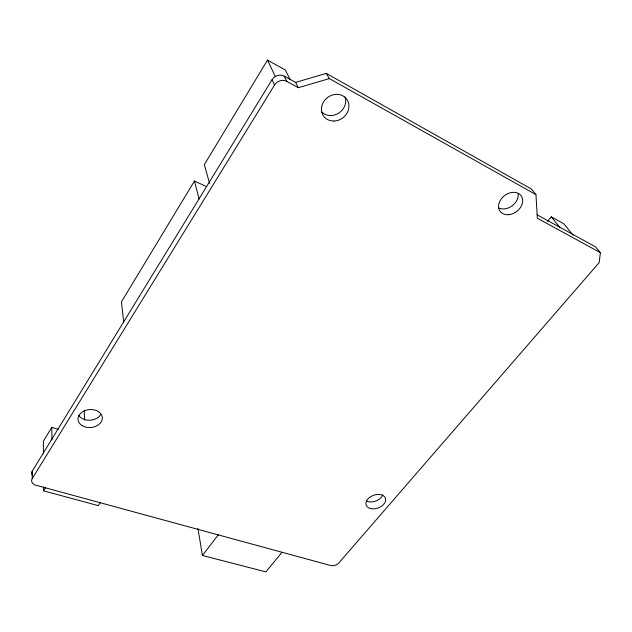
<?xml version="1.0" encoding="UTF-8"?>
<svg xmlns="http://www.w3.org/2000/svg" width="632" height="632" viewBox="0 0 632 632"><rect width="100%" height="100%" fill="white"/><g stroke="black" fill="none" stroke-linecap="round" stroke-linejoin="round"><path stroke-width="0.95" d="M32.216 478.622L32.287 471.069L272.06 79.695A9.022 8.35 -36.4 0 1 284.234 76.132L295.626 82.381L298.344 87.682L329.351 78.597L535.96 194.648L537.342 218.222L600.4 252.666L599.152 262.628L338.815 562.97A6.115 3.863 -17.2 0 1 330.576 565.49L35.194 485.028A7.434 5.159 -3.5 0 1 32.216 478.622L274.541 85.012A9.117 8.406 -35.7 0 1 286.849 81.41L298.344 87.682M206.617 186.661L194.451 181.029L121.431 301.906L123.746 322.367M290.112 79.521L285.277 69.931L267.486 60.111L204.318 164.683L209.587 183.351M58.286 429.333L51.785 427.358L43.387 441.168L43.434 453.831M100.425 502.385L98.244 505.632L43.553 490.843L45.654 487.509M282.046 552.234L265.906 571.889L202.445 555.489L218.514 534.546M547.549 221.429L551.278 216.863L563.768 223.752L573.082 235.136M295.626 82.381L326.302 73.391L531.378 189L535.96 194.648M537.121 214.817L595.526 246.851L600.4 252.666M551.278 216.863L559.841 227.457M326.302 73.391L329.351 78.597M284.234 76.132L286.849 81.41M267.486 60.111L275.323 76.519M272.06 79.695L274.541 85.012M194.451 181.029L199.112 199.08M197.919 528.36L202.445 555.489M84.159 410.46L84.664 420.146M51.785 427.358L51.958 440.022M43.545 486.948L43.553 490.843M345.096 96.862A14.188 12.64 -38.4 0 1 338.847 113.033A14.188 12.64 -38.4 0 1 321.901 112.109M100.599 414.766A12.095 8.974 -4.6 0 1 89.641 420.241A12.095 8.974 -4.6 0 1 78.779 415.445M32.595 475.627A7.371 5.151 -3.3 0 1 32.287 471.069M382.731 494.911A10.144 6.747 -19.7 0 1 366.315 500.994M518.129 193.7A12.972 9.954 -37.1 0 1 512.276 205.756A12.972 9.954 -37.1 0 1 499.083 208.118M508.965 214.675A13.09 9.994 -36.9 0 0 521.803 196.829A13.09 9.994 -36.9 0 0 501.097 199.127A13.09 9.994 -36.9 0 0 508.965 214.675M370.7 508.594A10.223 6.755 -19.7 0 0 385.694 499.896A10.223 6.755 -19.7 0 0 371.024 496.444A10.223 6.755 -19.7 0 0 370.7 508.594M82.192 425.652A12.198 8.998 -4.8 0 0 102.123 419.782A12.198 8.998 -4.8 0 0 86.165 410.176A12.198 8.998 -4.8 0 0 82.192 425.652M334.02 121.044A14.331 12.727 -37.8 0 0 347.616 100.67A14.331 12.727 -37.8 0 0 323.884 101.389A14.331 12.727 -37.8 0 0 334.02 121.044"/></g></svg>
